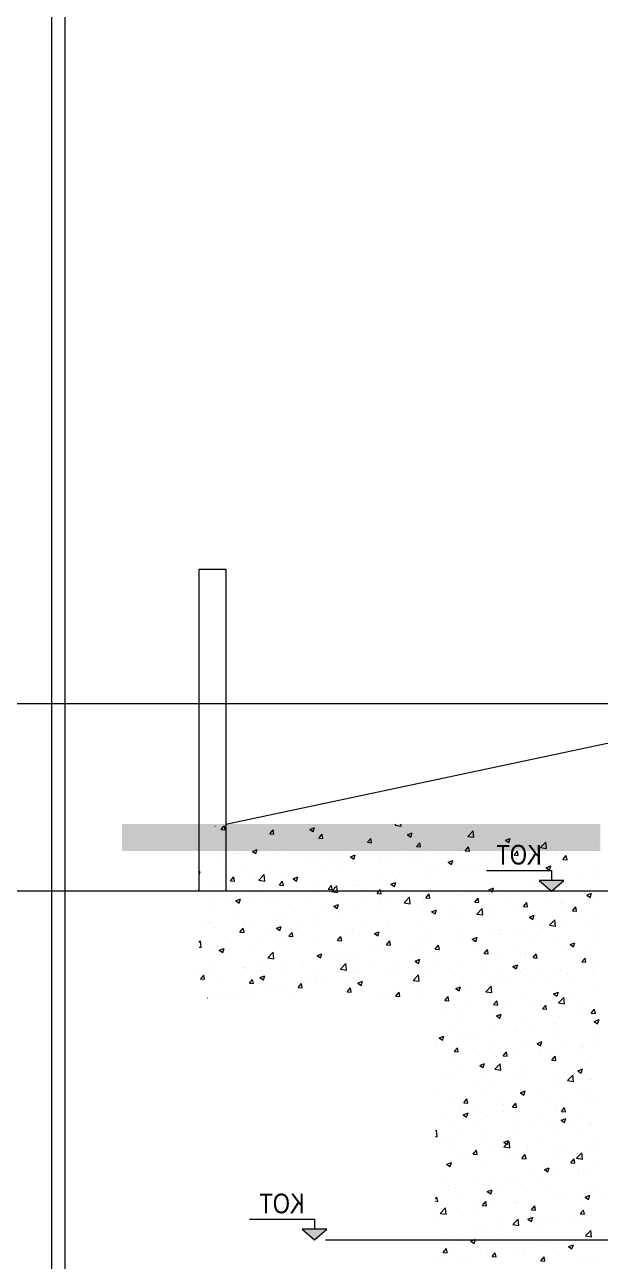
# Model space of a CAD drawing. Header units: millimetres. Extents: x 43168.9 to 43194.6, y -25545.1 to -25543.4.
# Drawn here: x 43180.9639 to 43181.1356, y -25544.5929 to -25544.2242 of the extents above; entities that cross this region are included whole.
import ezdxf
from ezdxf.enums import TextEntityAlignment as Align

# ---------------------------------------------------------------- set-up
doc = ezdxf.new("R2010")
doc.units = ezdxf.units.MM
doc.header["$LTSCALE"] = 200
doc.linetypes.add('kesit_$0$HIDDEN2', pattern=[0.1875, 0.125, -0.0625])
for name, color, linetype in [('gor-3_sgh', 191, 'Continuous'), ('kesit_$0$izd-alt_sgh', 8, 'kesit_$0$HIDDEN2'), ('olcuaks_sgh', 41, 'Continuous'), ('pafta_sgh', 11, 'Continuous'), ('tarama-zemin_sgh', 197, 'Continuous')]:
    doc.layers.add(name, color=color, linetype=linetype)
doc.styles.add('kesit_$0$text2', font='arial.ttf')

msp = doc.modelspace()

# ---------------------------------------------------------------- hatches: boundary and pattern name
for points in [[(43181.11738, -25544.47932), (43181.12473, -25544.47932), (43181.12106, -25544.48256)], [(43181.04666, -25544.58332), (43181.05401, -25544.58332), (43181.05033, -25544.58656)]]:
    msp.add_hatch(color=256).paths.add_polyline_path(points)
at = {"layer": 'olcuaks_sgh'}
h = msp.add_hatch(color=252, dxfattribs=at)
h.dxf.hatch_style = 1
h.paths.add_polyline_path([(43180.99288, -25544.46255), (43181.13562, -25544.46255), (43181.13562, -25544.47055), (43180.99288, -25544.47055)])

# ---------------------------------------------------------------- linework, layer by layer
at = {"color": 0, "linetype": 'ByBlock'}
for p, q in [((43181.10165, -25544.47638), (43181.12106, -25544.47638)), ((43181.12106, -25544.47638), (43181.12106, -25544.47932)), ((43181.03093, -25544.58038), (43181.05033, -25544.58038)), ((43181.05033, -25544.58038), (43181.05033, -25544.58332))]:
    msp.add_line(p, q, dxfattribs=at)
for p, q in [((43181.12473, -25544.47932), (43181.11738, -25544.47932)), ((43181.11738, -25544.47932), (43181.12106, -25544.48256)), ((43181.12106, -25544.48256), (43181.12473, -25544.47932)), ((43181.05401, -25544.58332), (43181.04666, -25544.58332)), ((43181.04666, -25544.58332), (43181.05033, -25544.58656)), ((43181.05033, -25544.58656), (43181.05401, -25544.58332))]:
    msp.add_line(p, q)
at = {"layer": 'gor-3_sgh'}
for p, q in [((43181.01588, -25544.42656), (43181.01588, -25544.38656)), ((43181.01588, -25544.38656), (43181.02388, -25544.38656)), ((43181.02388, -25544.38656), (43181.02388, -25544.48255)), ((43181.01588, -25544.48255), (43181.01588, -25544.42656)), ((43181.02388, -25544.46255), (43181.19326, -25544.42656)), ((43181.02388, -25544.42656), (43181.36264, -25544.42656))]:
    msp.add_line(p, q, dxfattribs=at)
at = {"layer": 'kesit_$0$izd-alt_sgh'}
for p, q in [((43180.86662, -25544.42656), (43182.76331, -25544.42656)), ((43183.17306, -25544.48256), (43180.86306, -25544.48256)), ((43181.05362, -25544.58656), (43183.01231, -25544.58656))]:
    msp.add_line(p, q, dxfattribs=at)
at = {"layer": 'pafta_sgh'}
for p, q in [((43180.97188, -25543.526), (43180.97188, -25544.954)), ((43180.97588, -25543.53), (43180.97588, -25544.95))]:
    msp.add_line(p, q, dxfattribs=at)
at = {"layer": 'tarama-zemin_sgh'}
for p, q in [((43181.02065, -25544.46314), (43181.02071, -25544.46318)), ((43181.02071, -25544.46318), (43181.02073, -25544.46313)), ((43181.02245, -25544.46416), (43181.02334, -25544.46311)), ((43181.02245, -25544.46416), (43181.02367, -25544.46427)), ((43181.02367, -25544.46427), (43181.02345, -25544.46311)), ((43181.02373, -25544.46311), (43181.02373, -25544.46311)), ((43181.03191, -25544.46493), (43181.03191, -25544.46493)), ((43181.03457, -25544.46357), (43181.03457, -25544.46357)), ((43181.03703, -25544.46543), (43181.03801, -25544.46427)), ((43181.03703, -25544.46543), (43181.03824, -25544.46554)), ((43181.03824, -25544.46554), (43181.03801, -25544.46427)), ((43181.04234, -25544.4635), (43181.04234, -25544.4635)), ((43181.04542, -25544.46403), (43181.04542, -25544.46403)), ((43181.04891, -25544.46412), (43181.05033, -25544.46358)), ((43181.04891, -25544.46412), (43181.04992, -25544.4648)), ((43181.04992, -25544.4648), (43181.05033, -25544.46358)), ((43181.0516, -25544.46671), (43181.05258, -25544.46554)), ((43181.05282, -25544.46682), (43181.05258, -25544.46554)), ((43181.05566, -25544.46529), (43181.05566, -25544.46529)), ((43181.05627, -25544.46449), (43181.05627, -25544.46449)), ((43181.05907, -25544.46427), (43181.05907, -25544.46427)), ((43181.06075, -25544.46462), (43181.06075, -25544.46462)), ((43181.06712, -25544.46495), (43181.06712, -25544.46495)), ((43181.06844, -25544.46361), (43181.06844, -25544.46361)), ((43181.07335, -25544.46601), (43181.07335, -25544.46601)), ((43181.07368, -25544.46267), (43181.07368, -25544.46267)), ((43181.07438, -25544.46284), (43181.07464, -25544.46257)), ((43181.07438, -25544.46284), (43181.07619, -25544.46312)), ((43181.07619, -25544.46312), (43181.07612, -25544.46255)), ((43181.07796, -25544.4654), (43181.07796, -25544.4654)), ((43181.07811, -25544.46575), (43181.07953, -25544.4652)), ((43181.07811, -25544.46575), (43181.07912, -25544.46643)), ((43181.07912, -25544.46643), (43181.07953, -25544.4652)), ((43181.08361, -25544.46471), (43181.08361, -25544.46471)), ((43181.08453, -25544.46313), (43181.08453, -25544.46313)), ((43181.08881, -25544.46586), (43181.08881, -25544.46586)), ((43181.09416, -25544.46319), (43181.09416, -25544.46319)), ((43181.09537, -25544.46359), (43181.09537, -25544.46359)), ((43181.09607, -25544.4662), (43181.09765, -25544.46455)), ((43181.09787, -25544.46648), (43181.09765, -25544.46455)), ((43181.10622, -25544.46405), (43181.10622, -25544.46405)), ((43181.10663, -25544.46589), (43181.10663, -25544.46589)), ((43181.11433, -25544.46488), (43181.11433, -25544.46488)), ((43181.11707, -25544.46451), (43181.11707, -25544.46451)), ((43181.12517, -25544.4657), (43181.12517, -25544.4657)), ((43181.12716, -25544.46319), (43181.12716, -25544.46319)), ((43181.12791, -25544.46497), (43181.12791, -25544.46497)), ((43181.12934, -25544.46419), (43181.12934, -25544.46419)), ((43181.13225, -25544.46252), (43181.13225, -25544.46252)), ((43181.1356, -25544.46427), (43181.1356, -25544.46427)), ((43181.02136, -25544.46646), (43181.02136, -25544.46646)), ((43181.03004, -25544.46866), (43181.03004, -25544.46866)), ((43181.03513, -25544.46799), (43181.03513, -25544.46799)), ((43181.03537, -25544.46834), (43181.03537, -25544.46834)), ((43181.04283, -25544.46698), (43181.04283, -25544.46698)), ((43181.04722, -25544.46631), (43181.04722, -25544.46631)), ((43181.0516, -25544.46671), (43181.05282, -25544.46682)), ((43181.05236, -25544.46897), (43181.05236, -25544.46897)), ((43181.06291, -25544.46744), (43181.06291, -25544.46744)), ((43181.06618, -25544.46798), (43181.06716, -25544.46682)), ((43181.06618, -25544.46798), (43181.06739, -25544.46809)), ((43181.06739, -25544.46809), (43181.06716, -25544.46682)), ((43181.08075, -25544.46926), (43181.08173, -25544.46809)), ((43181.08075, -25544.46926), (43181.08197, -25544.46937)), ((43181.08102, -25544.46926), (43181.08102, -25544.46926)), ((43181.08197, -25544.46937), (43181.08173, -25544.46809)), ((43181.08871, -25544.46825), (43181.08871, -25544.46825)), ((43181.09533, -25544.47054), (43181.09631, -25544.46937)), ((43181.09607, -25544.4662), (43181.09787, -25544.46648)), ((43181.09654, -25544.47064), (43181.09631, -25544.46937)), ((43181.09966, -25544.46632), (43181.09966, -25544.46632)), ((43181.10154, -25544.46656), (43181.10154, -25544.46656)), ((43181.10435, -25544.46852), (43181.10435, -25544.46852)), ((43181.10563, -25544.46826), (43181.10563, -25544.46826)), ((43181.10731, -25544.46738), (43181.10873, -25544.46683)), ((43181.10731, -25544.46738), (43181.10832, -25544.46806)), ((43181.10832, -25544.46806), (43181.10873, -25544.46683)), ((43181.1105, -25544.46678), (43181.1105, -25544.46678)), ((43181.11461, -25544.46722), (43181.11461, -25544.46722)), ((43181.11749, -25544.46623), (43181.11749, -25544.46623)), ((43181.11775, -25544.46957), (43181.11934, -25544.46792)), ((43181.11775, -25544.46957), (43181.11956, -25544.46985)), ((43181.11956, -25544.46985), (43181.11934, -25544.46792)), ((43181.12135, -25544.46724), (43181.12135, -25544.46724)), ((43181.1322, -25544.46769), (43181.1322, -25544.46769)), ((43181.1342, -25544.46865), (43181.1342, -25544.46865)), ((43181.1346, -25544.46952), (43181.1346, -25544.46952)), ((43181.01721, -25544.47035), (43181.01721, -25544.47035)), ((43181.02111, -25544.47322), (43181.02111, -25544.47322)), ((43181.02352, -25544.47037), (43181.02352, -25544.47037)), ((43181.02625, -25544.47117), (43181.02625, -25544.47117)), ((43181.03166, -25544.4717), (43181.03166, -25544.4717)), ((43181.03183, -25544.47068), (43181.03326, -25544.47013)), ((43181.03183, -25544.47068), (43181.03284, -25544.47136)), ((43181.03284, -25544.47136), (43181.03326, -25544.47013)), ((43181.03709, -25544.47163), (43181.03709, -25544.47163)), ((43181.0421, -25544.47027), (43181.0421, -25544.47027)), ((43181.04794, -25544.47209), (43181.04794, -25544.47209)), ((43181.05031, -25544.4733), (43181.05031, -25544.4733)), ((43181.0554, -25544.47263), (43181.0554, -25544.47263)), ((43181.05879, -25544.47254), (43181.05879, -25544.47254)), ((43181.06104, -25544.4723), (43181.06246, -25544.47176)), ((43181.06104, -25544.4723), (43181.06205, -25544.47299)), ((43181.06205, -25544.47299), (43181.06246, -25544.47176)), ((43181.0631, -25544.47162), (43181.0631, -25544.47162)), ((43181.06964, -25544.473), (43181.06964, -25544.473)), ((43181.0731, -25544.47278), (43181.0731, -25544.47278)), ((43181.07593, -25544.46993), (43181.07593, -25544.46993)), ((43181.08048, -25544.47346), (43181.08048, -25544.47346)), ((43181.08193, -25544.47233), (43181.08193, -25544.47233)), ((43181.08336, -25544.47148), (43181.08336, -25544.47148)), ((43181.09024, -25544.47393), (43181.09166, -25544.47338)), ((43181.09125, -25544.47461), (43181.09166, -25544.47338)), ((43181.09378, -25544.47029), (43181.09378, -25544.47029)), ((43181.09392, -25544.46995), (43181.09392, -25544.46995)), ((43181.09533, -25544.47054), (43181.09654, -25544.47064)), ((43181.10898, -25544.47289), (43181.10898, -25544.47289)), ((43181.1099, -25544.47181), (43181.11088, -25544.47064)), ((43181.1099, -25544.47181), (43181.11112, -25544.47192)), ((43181.1105, -25544.47272), (43181.1105, -25544.47272)), ((43181.11112, -25544.47192), (43181.11088, -25544.47064)), ((43181.12182, -25544.4712), (43181.12182, -25544.4712)), ((43181.12235, -25544.47069), (43181.12235, -25544.47069)), ((43181.12448, -25544.47309), (43181.12546, -25544.47192)), ((43181.12448, -25544.47309), (43181.12569, -25544.47319)), ((43181.12492, -25544.47246), (43181.12492, -25544.47246)), ((43181.12569, -25544.47319), (43181.12546, -25544.47192)), ((43181.1269, -25544.47053), (43181.1269, -25544.47053)), ((43181.13535, -25544.47103), (43181.13535, -25544.47103)), ((43181.01588, -25544.4768), (43181.01618, -25544.47668)), ((43181.01588, -25544.47759), (43181.01618, -25544.47668)), ((43181.0247, -25544.47668), (43181.0247, -25544.47668)), ((43181.02978, -25544.47601), (43181.02978, -25544.47601)), ((43181.03748, -25544.47499), (43181.03748, -25544.47499)), ((43181.04185, -25544.47703), (43181.04185, -25544.47703)), ((43181.05211, -25544.47573), (43181.05211, -25544.47573)), ((43181.05823, -25544.4764), (43181.05823, -25544.4764)), ((43181.06267, -25544.47421), (43181.06267, -25544.47421)), ((43181.07008, -25544.47436), (43181.07008, -25544.47436)), ((43181.08337, -25544.47626), (43181.08337, -25544.47626)), ((43181.0868, -25544.47679), (43181.0868, -25544.47679)), ((43181.09024, -25544.47393), (43181.09125, -25544.47461)), ((43181.09133, -25544.47392), (43181.09133, -25544.47392)), ((43181.09367, -25544.47672), (43181.09367, -25544.47672)), ((43181.0962, -25544.47457), (43181.0962, -25544.47457)), ((43181.09865, -25544.47476), (43181.09865, -25544.47476)), ((43181.10129, -25544.4739), (43181.10129, -25544.4739)), ((43181.10218, -25544.47438), (43181.10218, -25544.47438)), ((43181.1041, -25544.47529), (43181.1041, -25544.47529)), ((43181.11302, -25544.47484), (43181.11302, -25544.47484)), ((43181.11437, -25544.47398), (43181.11437, -25544.47398)), ((43181.11944, -25544.47556), (43181.12086, -25544.47501)), ((43181.11944, -25544.47556), (43181.12045, -25544.47624)), ((43181.12045, -25544.47624), (43181.12086, -25544.47501)), ((43181.12387, -25544.47529), (43181.12387, -25544.47529)), ((43181.13472, -25544.47575), (43181.13472, -25544.47575)), ((43181.02086, -25544.47999), (43181.02086, -25544.47999)), ((43181.02527, -25544.47944), (43181.02625, -25544.47828)), ((43181.02527, -25544.47944), (43181.02649, -25544.47955)), ((43181.02649, -25544.47955), (43181.02625, -25544.47828)), ((43181.03141, -25544.47846), (43181.03141, -25544.47846)), ((43181.0337, -25544.47927), (43181.03529, -25544.47762)), ((43181.0337, -25544.47927), (43181.03551, -25544.47955)), ((43181.03453, -25544.48046), (43181.03453, -25544.48046)), ((43181.03551, -25544.47955), (43181.03529, -25544.47762)), ((43181.03985, -25544.48072), (43181.04083, -25544.47955)), ((43181.03985, -25544.48072), (43181.04106, -25544.48083)), ((43181.04106, -25544.48083), (43181.04083, -25544.47955)), ((43181.04396, -25544.47886), (43181.04538, -25544.47831)), ((43181.04396, -25544.47886), (43181.04497, -25544.47954)), ((43181.04497, -25544.47954), (43181.04538, -25544.47831)), ((43181.04638, -25544.47843), (43181.04638, -25544.47843)), ((43181.05005, -25544.48065), (43181.05005, -25544.48065)), ((43181.05442, -25544.48199), (43181.0554, -25544.48083)), ((43181.05564, -25544.4821), (43181.0554, -25544.48083)), ((43181.05775, -25544.47964), (43181.05775, -25544.47964)), ((43181.0631, -25544.48086), (43181.0631, -25544.48086)), ((43181.07058, -25544.47795), (43181.07058, -25544.47795)), ((43181.07285, -25544.47954), (43181.07285, -25544.47954)), ((43181.07316, -25544.48048), (43181.07459, -25544.47994)), ((43181.07316, -25544.48048), (43181.07417, -25544.48117)), ((43181.07417, -25544.48117), (43181.07459, -25544.47994)), ((43181.07495, -25544.47882), (43181.07495, -25544.47882)), ((43181.07567, -25544.47728), (43181.07567, -25544.47728)), ((43181.08312, -25544.47824), (43181.08312, -25544.47824)), ((43181.10364, -25544.48091), (43181.10364, -25544.48091)), ((43181.11412, -25544.48075), (43181.11412, -25544.48075)), ((43181.11647, -25544.47922), (43181.11647, -25544.47922)), ((43181.11826, -25544.47983), (43181.11826, -25544.47983)), ((43181.12156, -25544.47855), (43181.12156, -25544.47855)), ((43181.12467, -25544.47923), (43181.12467, -25544.47923)), ((43181.12925, -25544.47753), (43181.12925, -25544.47753)), ((43181.13011, -25544.4778), (43181.13011, -25544.4778)), ((43181.13511, -25544.47779), (43181.13511, -25544.47779)), ((43181.02229, -25544.48155), (43181.02229, -25544.48155)), ((43181.02268, -25544.4825), (43181.02268, -25544.4825)), ((43181.02444, -25544.48402), (43181.02444, -25544.48402)), ((43181.02657, -25544.48428), (43181.02657, -25544.48428)), ((43181.03213, -25544.48301), (43181.03213, -25544.48301)), ((43181.03314, -25544.48201), (43181.03314, -25544.48201)), ((43181.0416, -25544.4838), (43181.0416, -25544.4838)), ((43181.04398, -25544.48247), (43181.04398, -25544.48247)), ((43181.04497, -25544.48132), (43181.04497, -25544.48132)), ((43181.05125, -25544.48289), (43181.05125, -25544.48289)), ((43181.05186, -25544.48249), (43181.05186, -25544.48249)), ((43181.05442, -25544.48199), (43181.05564, -25544.4821)), ((43181.05483, -25544.48293), (43181.05483, -25544.48293)), ((43181.05539, -25544.48263), (43181.05697, -25544.48098)), ((43181.05539, -25544.48263), (43181.0572, -25544.48291)), ((43181.0572, -25544.48291), (43181.05697, -25544.48098)), ((43181.06242, -25544.48097), (43181.06242, -25544.48097)), ((43181.06568, -25544.48339), (43181.06568, -25544.48339)), ((43181.069, -25544.48327), (43181.06998, -25544.4821)), ((43181.069, -25544.48327), (43181.07021, -25544.48338)), ((43181.07021, -25544.48338), (43181.06998, -25544.4821)), ((43181.07653, -25544.48384), (43181.07653, -25544.48384)), ((43181.07707, -25544.486), (43181.07866, -25544.48435)), ((43181.07802, -25544.48428), (43181.07802, -25544.48428)), ((43181.07888, -25544.48628), (43181.07866, -25544.48435)), ((43181.08357, -25544.48454), (43181.08455, -25544.48338)), ((43181.08357, -25544.48454), (43181.08479, -25544.48465)), ((43181.08479, -25544.48465), (43181.08455, -25544.48338)), ((43181.08737, -25544.4843), (43181.08737, -25544.4843)), ((43181.09085, -25544.48259), (43181.09085, -25544.48259)), ((43181.09342, -25544.48348), (43181.09342, -25544.48348)), ((43181.09456, -25544.4839), (43181.09456, -25544.4839)), ((43181.09594, -25544.48192), (43181.09594, -25544.48192)), ((43181.10237, -25544.48211), (43181.10379, -25544.48157)), ((43181.10237, -25544.48211), (43181.10338, -25544.48279)), ((43181.10338, -25544.48279), (43181.10379, -25544.48157)), ((43181.10386, -25544.48205), (43181.10386, -25544.48205)), ((43181.10641, -25544.48187), (43181.10641, -25544.48187)), ((43181.13157, -25544.48374), (43181.13299, -25544.48319)), ((43181.13157, -25544.48374), (43181.13258, -25544.48442)), ((43181.13258, -25544.48442), (43181.13299, -25544.48319)), ((43181.13486, -25544.48456), (43181.13486, -25544.48456)), ((43181.01935, -25544.48469), (43181.01935, -25544.48469)), ((43181.02061, -25544.48675), (43181.02061, -25544.48675)), ((43181.02689, -25544.48541), (43181.02831, -25544.48486)), ((43181.02689, -25544.48541), (43181.0279, -25544.48609)), ((43181.02755, -25544.48696), (43181.02755, -25544.48696)), ((43181.0279, -25544.48609), (43181.02831, -25544.48486)), ((43181.03117, -25544.48523), (43181.03117, -25544.48523)), ((43181.03742, -25544.48474), (43181.03742, -25544.48474)), ((43181.0394, -25544.48493), (43181.0394, -25544.48493)), ((43181.04827, -25544.4852), (43181.04827, -25544.4852)), ((43181.0524, -25544.48765), (43181.0524, -25544.48765)), ((43181.05609, -25544.48704), (43181.05751, -25544.48649)), ((43181.05609, -25544.48704), (43181.0571, -25544.48772)), ((43181.0571, -25544.48772), (43181.05751, -25544.48649)), ((43181.05912, -25544.48566), (43181.05912, -25544.48566)), ((43181.06217, -25544.48774), (43181.06217, -25544.48774)), ((43181.06524, -25544.48596), (43181.06524, -25544.48596)), ((43181.06996, -25544.48612), (43181.06996, -25544.48612)), ((43181.07032, -25544.48529), (43181.07032, -25544.48529)), ((43181.07086, -25544.48797), (43181.07086, -25544.48797)), ((43181.0726, -25544.4863), (43181.0726, -25544.4863)), ((43181.07708, -25544.486), (43181.07888, -25544.48628)), ((43181.08081, -25544.48657), (43181.08081, -25544.48657)), ((43181.08271, -25544.48593), (43181.08271, -25544.48593)), ((43181.08287, -25544.485), (43181.08287, -25544.485)), ((43181.08529, -25544.48867), (43181.08672, -25544.48812)), ((43181.0863, -25544.48935), (43181.08672, -25544.48812)), ((43181.09166, -25544.48703), (43181.09166, -25544.48703)), ((43181.09815, -25544.48582), (43181.09913, -25544.48465)), ((43181.09815, -25544.48582), (43181.09936, -25544.48593)), ((43181.09822, -25544.48476), (43181.09822, -25544.48476)), ((43181.09876, -25544.48936), (43181.10034, -25544.48771)), ((43181.09936, -25544.48593), (43181.09913, -25544.48465)), ((43181.10057, -25544.48964), (43181.10034, -25544.48771)), ((43181.1025, -25544.48749), (43181.1025, -25544.48749)), ((43181.10907, -25544.48522), (43181.10907, -25544.48522)), ((43181.11112, -25544.48723), (43181.11112, -25544.48723)), ((43181.11272, -25544.48709), (43181.1137, -25544.48593)), ((43181.11272, -25544.48709), (43181.11394, -25544.4872)), ((43181.11335, -25544.48795), (43181.11335, -25544.48795)), ((43181.11394, -25544.4872), (43181.1137, -25544.48593)), ((43181.11387, -25544.48751), (43181.11387, -25544.48751)), ((43181.11621, -25544.48656), (43181.11621, -25544.48656)), ((43181.11991, -25544.48568), (43181.11991, -25544.48568)), ((43181.12391, -25544.48555), (43181.12391, -25544.48555)), ((43181.12443, -25544.48599), (43181.12443, -25544.48599)), ((43181.1273, -25544.48837), (43181.12828, -25544.4872)), ((43181.12851, -25544.48848), (43181.12828, -25544.4872)), ((43181.13076, -25544.48614), (43181.13076, -25544.48614)), ((43181.01825, -25544.49188), (43181.01825, -25544.49188)), ((43181.02679, -25544.49102), (43181.02679, -25544.49102)), ((43181.03962, -25544.48933), (43181.03962, -25544.48933)), ((43181.04135, -25544.49056), (43181.04135, -25544.49056)), ((43181.04471, -25544.48866), (43181.04471, -25544.48866)), ((43181.05162, -25544.48926), (43181.05162, -25544.48926)), ((43181.05901, -25544.49), (43181.05901, -25544.49)), ((43181.08262, -25544.49177), (43181.08262, -25544.49177)), ((43181.08529, -25544.48867), (43181.0863, -25544.48935)), ((43181.08551, -25544.4906), (43181.08551, -25544.4906)), ((43181.0906, -25544.48993), (43181.0906, -25544.48993)), ((43181.09318, -25544.49024), (43181.09318, -25544.49024)), ((43181.09829, -25544.48892), (43181.09829, -25544.48892)), ((43181.09876, -25544.48936), (43181.10057, -25544.48964)), ((43181.10361, -25544.48881), (43181.10361, -25544.48881)), ((43181.1145, -25544.49029), (43181.11592, -25544.48975)), ((43181.1145, -25544.49029), (43181.11551, -25544.49097)), ((43181.11551, -25544.49097), (43181.11592, -25544.48975)), ((43181.11743, -25544.49196), (43181.11743, -25544.49196)), ((43181.12045, -25544.49272), (43181.12203, -25544.49107)), ((43181.12225, -25544.493), (43181.12203, -25544.49107)), ((43181.1242, -25544.48841), (43181.1242, -25544.48841)), ((43181.1273, -25544.48837), (43181.12851, -25544.48848)), ((43181.12928, -25544.48992), (43181.12928, -25544.48992)), ((43181.13139, -25544.49187), (43181.13139, -25544.49187)), ((43181.13461, -25544.49132), (43181.13461, -25544.49132)), ((43181.13505, -25544.48887), (43181.13505, -25544.48887)), ((43181.01909, -25544.49204), (43181.01909, -25544.49204)), ((43181.02037, -25544.49351), (43181.02037, -25544.49351)), ((43181.02809, -25544.49473), (43181.02907, -25544.49356)), ((43181.02809, -25544.49473), (43181.02931, -25544.49483)), ((43181.02931, -25544.49483), (43181.02907, -25544.49356)), ((43181.02909, -25544.49234), (43181.02909, -25544.49234)), ((43181.03092, -25544.49199), (43181.03092, -25544.49199)), ((43181.03531, -25544.49407), (43181.03531, -25544.49407)), ((43181.03902, -25544.49359), (43181.04044, -25544.49305)), ((43181.03902, -25544.49359), (43181.04003, -25544.49427)), ((43181.03994, -25544.4928), (43181.03994, -25544.4928)), ((43181.04003, -25544.49427), (43181.04044, -25544.49305)), ((43181.04267, -25544.496), (43181.04365, -25544.49484)), ((43181.04388, -25544.49611), (43181.04365, -25544.49484)), ((43181.04706, -25544.49566), (43181.04706, -25544.49566)), ((43181.04716, -25544.49204), (43181.04716, -25544.49204)), ((43181.05079, -25544.49326), (43181.05079, -25544.49326)), ((43181.05989, -25544.49398), (43181.05989, -25544.49398)), ((43181.06164, -25544.49372), (43181.06164, -25544.49372)), ((43181.06192, -25544.4945), (43181.06192, -25544.4945)), ((43181.06498, -25544.49331), (43181.06498, -25544.49331)), ((43181.06822, -25544.49522), (43181.06964, -25544.49467)), ((43181.06822, -25544.49522), (43181.06923, -25544.4959)), ((43181.06923, -25544.4959), (43181.06964, -25544.49467)), ((43181.07236, -25544.49307), (43181.07236, -25544.49307)), ((43181.07248, -25544.49417), (43181.07248, -25544.49417)), ((43181.07268, -25544.49229), (43181.07268, -25544.49229)), ((43181.08333, -25544.49463), (43181.08333, -25544.49463)), ((43181.09418, -25544.49509), (43181.09418, -25544.49509)), ((43181.10336, -25544.49558), (43181.10336, -25544.49558)), ((43181.10502, -25544.49555), (43181.10502, -25544.49555)), ((43181.10557, -25544.49399), (43181.10557, -25544.49399)), ((43181.10578, -25544.49524), (43181.10578, -25544.49524)), ((43181.11087, -25544.49458), (43181.11087, -25544.49458)), ((43181.11362, -25544.49428), (43181.11362, -25544.49428)), ((43181.11856, -25544.49356), (43181.11856, -25544.49356)), ((43181.12045, -25544.49272), (43181.12225, -25544.493)), ((43181.12418, -25544.49275), (43181.12418, -25544.49275)), ((43181.13414, -25544.49438), (43181.13414, -25544.49438)), ((43181.01588, -25544.49785), (43181.01629, -25544.49741)), ((43181.01588, -25544.49925), (43181.01652, -25544.49934)), ((43181.01652, -25544.49934), (43181.01629, -25544.49741)), ((43181.02144, -25544.49904), (43181.02144, -25544.49904)), ((43181.02346, -25544.49611), (43181.02346, -25544.49611)), ((43181.03067, -25544.49876), (43181.03067, -25544.49876)), ((43181.03428, -25544.49735), (43181.03428, -25544.49735)), ((43181.03936, -25544.49668), (43181.03936, -25544.49668)), ((43181.04111, -25544.49732), (43181.04111, -25544.49732)), ((43181.04267, -25544.496), (43181.04388, -25544.49611)), ((43181.05137, -25544.49602), (43181.05137, -25544.49602)), ((43181.05724, -25544.49728), (43181.05822, -25544.49611)), ((43181.05724, -25544.49728), (43181.05846, -25544.49739)), ((43181.05846, -25544.49738), (43181.05822, -25544.49611)), ((43181.07182, -25544.49855), (43181.0728, -25544.49739)), ((43181.07182, -25544.49855), (43181.07303, -25544.49866)), ((43181.07303, -25544.49866), (43181.0728, -25544.49739)), ((43181.08016, -25544.49862), (43181.08016, -25544.49862)), ((43181.08187, -25544.49806), (43181.08187, -25544.49806)), ((43181.08237, -25544.49853), (43181.08237, -25544.49853)), ((43181.08525, -25544.49795), (43181.08525, -25544.49795)), ((43181.08639, -25544.49983), (43181.08737, -25544.49866)), ((43181.08761, -25544.49994), (43181.08737, -25544.49866)), ((43181.09293, -25544.49701), (43181.09293, -25544.49701)), ((43181.09295, -25544.49693), (43181.09295, -25544.49693)), ((43181.09372, -25544.49602), (43181.09372, -25544.49602)), ((43181.09742, -25544.49685), (43181.09885, -25544.4963)), ((43181.09742, -25544.49685), (43181.09843, -25544.49753)), ((43181.09843, -25544.49753), (43181.09885, -25544.4963)), ((43181.11044, -25544.49845), (43181.11044, -25544.49845)), ((43181.11587, -25544.49601), (43181.11587, -25544.49601)), ((43181.12229, -25544.49642), (43181.12229, -25544.49642)), ((43181.12662, -25544.49847), (43181.12764, -25544.49916)), ((43181.12663, -25544.49847), (43181.12805, -25544.49793)), ((43181.12672, -25544.49646), (43181.12672, -25544.49646)), ((43181.12764, -25544.49916), (43181.12805, -25544.49793)), ((43181.13114, -25544.49922), (43181.13114, -25544.49922)), ((43181.13436, -25544.49809), (43181.13436, -25544.49809)), ((43181.02012, -25544.50028), (43181.02012, -25544.50028)), ((43181.02194, -25544.50015), (43181.02337, -25544.4996)), ((43181.02194, -25544.50015), (43181.02295, -25544.50083)), ((43181.02295, -25544.50083), (43181.02337, -25544.4996)), ((43181.02514, -25544.50272), (43181.02514, -25544.50272)), ((43181.0364, -25544.50243), (43181.03798, -25544.50078)), ((43181.0364, -25544.50243), (43181.0382, -25544.50271)), ((43181.0382, -25544.50271), (43181.03798, -25544.50078)), ((43181.05112, -25544.50279), (43181.05112, -25544.50279)), ((43181.05115, -25544.50177), (43181.05257, -25544.50123)), ((43181.05115, -25544.50177), (43181.05216, -25544.50246)), ((43181.05216, -25544.50246), (43181.05257, -25544.50123)), ((43181.05455, -25544.50199), (43181.05455, -25544.50199)), ((43181.05817, -25544.50213), (43181.05817, -25544.50213)), ((43181.05963, -25544.50132), (43181.05963, -25544.50132)), ((43181.06168, -25544.50126), (43181.06168, -25544.50126)), ((43181.06733, -25544.50031), (43181.06733, -25544.50031)), ((43181.07002, -25544.50009), (43181.07002, -25544.50009)), ((43181.07211, -25544.49983), (43181.07211, -25544.49983)), ((43181.08035, -25544.5034), (43181.08177, -25544.50285)), ((43181.08136, -25544.50408), (43181.08177, -25544.50285)), ((43181.08639, -25544.49983), (43181.08761, -25544.49994)), ((43181.08674, -25544.50252), (43181.08674, -25544.50252)), ((43181.09859, -25544.50049), (43181.09859, -25544.50049)), ((43181.10097, -25544.5011), (43181.10195, -25544.49994)), ((43181.10097, -25544.5011), (43181.10218, -25544.50121)), ((43181.10218, -25544.50121), (43181.10195, -25544.49994)), ((43181.10311, -25544.50234), (43181.10311, -25544.50234)), ((43181.10552, -25544.50259), (43181.10552, -25544.50259)), ((43181.11322, -25544.50158), (43181.11322, -25544.50158)), ((43181.11338, -25544.50104), (43181.11338, -25544.50104)), ((43181.11554, -25544.50238), (43181.11652, -25544.50121)), ((43181.11554, -25544.50238), (43181.11676, -25544.50249)), ((43181.11676, -25544.50249), (43181.11652, -25544.50121)), ((43181.12393, -25544.49952), (43181.12393, -25544.49952)), ((43181.12605, -25544.49989), (43181.12605, -25544.49989)), ((43181.13012, -25544.50365), (43181.13109, -25544.50249)), ((43181.13133, -25544.50376), (43181.1311, -25544.50249)), ((43181.01857, -25544.50499), (43181.01857, -25544.50499)), ((43181.02893, -25544.50536), (43181.02893, -25544.50536)), ((43181.02942, -25544.50545), (43181.02942, -25544.50545)), ((43181.03043, -25544.50552), (43181.03043, -25544.50552)), ((43181.03402, -25544.50469), (43181.03402, -25544.50469)), ((43181.03447, -25544.5062), (43181.03447, -25544.5062)), ((43181.03598, -25544.50318), (43181.03598, -25544.50318)), ((43181.04027, -25544.50591), (43181.04027, -25544.50591)), ((43181.04086, -25544.50409), (43181.04086, -25544.50409)), ((43181.04171, -25544.50368), (43181.04171, -25544.50368)), ((43181.04632, -25544.50416), (43181.04632, -25544.50416)), ((43181.04683, -25544.50364), (43181.04683, -25544.50364)), ((43181.05112, -25544.50637), (43181.05112, -25544.50637)), ((43181.05768, -25544.5041), (43181.05768, -25544.5041)), ((43181.05808, -25544.50579), (43181.05967, -25544.50414)), ((43181.05808, -25544.50579), (43181.05989, -25544.50607)), ((43181.05989, -25544.50607), (43181.05967, -25544.50414)), ((43181.06304, -25544.50659), (43181.06304, -25544.50659)), ((43181.06853, -25544.50456), (43181.06853, -25544.50456)), ((43181.07186, -25544.5066), (43181.07186, -25544.5066)), ((43181.07482, -25544.50663), (43181.07482, -25544.50663)), ((43181.07489, -25544.50455), (43181.07489, -25544.50455)), ((43181.07937, -25544.50502), (43181.07937, -25544.50502)), ((43181.0799, -25544.50596), (43181.0799, -25544.50596)), ((43181.08035, -25544.5034), (43181.08136, -25544.50408)), ((43181.08213, -25544.5053), (43181.08213, -25544.5053)), ((43181.0876, -25544.50495), (43181.0876, -25544.50495)), ((43181.09022, -25544.50547), (43181.09022, -25544.50547)), ((43181.09268, -25544.50377), (43181.09268, -25544.50377)), ((43181.10043, -25544.50326), (43181.10043, -25544.50326)), ((43181.10107, -25544.50593), (43181.10107, -25544.50593)), ((43181.10955, -25544.50503), (43181.11097, -25544.50448)), ((43181.10955, -25544.50503), (43181.11056, -25544.50571)), ((43181.11056, -25544.50571), (43181.11097, -25544.50448)), ((43181.11191, -25544.50639), (43181.11191, -25544.50639)), ((43181.1182, -25544.50556), (43181.1182, -25544.50556)), ((43181.12368, -25544.50628), (43181.12368, -25544.50628)), ((43181.13005, -25544.50353), (43181.13005, -25544.50353)), ((43181.13012, -25544.50365), (43181.13133, -25544.50376)), ((43181.13349, -25544.50622), (43181.13349, -25544.50622)), ((43181.13412, -25544.50485), (43181.13412, -25544.50485)), ((43181.0161, -25544.50705), (43181.0161, -25544.50705)), ((43181.01634, -25544.50874), (43181.01732, -25544.50757)), ((43181.01634, -25544.50874), (43181.01755, -25544.50884)), ((43181.01755, -25544.50884), (43181.01732, -25544.50757)), ((43181.01987, -25544.50704), (43181.01987, -25544.50704)), ((43181.02262, -25544.50823), (43181.02262, -25544.50823)), ((43181.03091, -25544.51001), (43181.03189, -25544.50885)), ((43181.03091, -25544.51001), (43181.03213, -25544.51012)), ((43181.03213, -25544.51012), (43181.03189, -25544.50885)), ((43181.03407, -25544.50833), (43181.0355, -25544.50778)), ((43181.03407, -25544.50833), (43181.03508, -25544.50901)), ((43181.03508, -25544.50901), (43181.0355, -25544.50778)), ((43181.04549, -25544.51129), (43181.04647, -25544.51012)), ((43181.0467, -25544.51139), (43181.04647, -25544.51012)), ((43181.0492, -25544.51), (43181.0492, -25544.51)), ((43181.05088, -25544.50955), (43181.05088, -25544.50955)), ((43181.05119, -25544.50862), (43181.05119, -25544.50862)), ((43181.05429, -25544.50933), (43181.05429, -25544.50933)), ((43181.06143, -25544.50803), (43181.06143, -25544.50803)), ((43181.06196, -25544.50683), (43181.06196, -25544.50683)), ((43181.06198, -25544.50832), (43181.06198, -25544.50832)), ((43181.06328, -25544.50995), (43181.0647, -25544.50941)), ((43181.06328, -25544.50995), (43181.06429, -25544.51064)), ((43181.06429, -25544.51064), (43181.0647, -25544.50941)), ((43181.07281, -25544.50729), (43181.07281, -25544.50729)), ((43181.07977, -25544.50915), (43181.08135, -25544.5075)), ((43181.07977, -25544.50915), (43181.08158, -25544.50943)), ((43181.08158, -25544.50943), (43181.08135, -25544.5075)), ((43181.08366, -25544.50774), (43181.08366, -25544.50774)), ((43181.0945, -25544.5082), (43181.0945, -25544.5082)), ((43181.0945, -25544.50963), (43181.0945, -25544.50963)), ((43181.10287, -25544.50911), (43181.10287, -25544.50911)), ((43181.10535, -25544.50866), (43181.10535, -25544.50866)), ((43181.10635, -25544.5076), (43181.10635, -25544.5076)), ((43181.10787, -25544.50959), (43181.10787, -25544.50959)), ((43181.11313, -25544.50781), (43181.11313, -25544.50781)), ((43181.1162, -25544.50912), (43181.1162, -25544.50912)), ((43181.1207, -25544.5079), (43181.1207, -25544.5079)), ((43181.12276, -25544.50685), (43181.12276, -25544.50685)), ((43181.12579, -25544.50723), (43181.12579, -25544.50723)), ((43181.12705, -25544.50958), (43181.12705, -25544.50958)), ((43181.13361, -25544.50731), (43181.13361, -25544.50731)), ((43181.01963, -25544.51381), (43181.01963, -25544.51381)), ((43181.02109, -25544.51305), (43181.02109, -25544.51305)), ((43181.02359, -25544.51338), (43181.02359, -25544.51338)), ((43181.02749, -25544.51269), (43181.02749, -25544.51269)), ((43181.02867, -25544.51271), (43181.02867, -25544.51271)), ((43181.03018, -25544.51228), (43181.03018, -25544.51228)), ((43181.03194, -25544.51351), (43181.03194, -25544.51351)), ((43181.03637, -25544.51169), (43181.03637, -25544.51169)), ((43181.03934, -25544.51066), (43181.03934, -25544.51066)), ((43181.04061, -25544.51085), (43181.04061, -25544.51085)), ((43181.04279, -25544.51397), (43181.04279, -25544.51397)), ((43181.04549, -25544.51129), (43181.0467, -25544.51139)), ((43181.06006, -25544.51256), (43181.06104, -25544.5114)), ((43181.06006, -25544.51256), (43181.06128, -25544.51267)), ((43181.06128, -25544.51267), (43181.06104, -25544.5114)), ((43181.0708, -25544.5137), (43181.0708, -25544.5137)), ((43181.07162, -25544.51336), (43181.07162, -25544.51336)), ((43181.07456, -25544.51398), (43181.07456, -25544.51398)), ((43181.07464, -25544.51384), (43181.07562, -25544.51267)), ((43181.07464, -25544.51384), (43181.07585, -25544.51394)), ((43181.07585, -25544.51394), (43181.07562, -25544.51267)), ((43181.08188, -25544.51206), (43181.08188, -25544.51206)), ((43181.08225, -25544.51296), (43181.08225, -25544.51296)), ((43181.08265, -25544.51167), (43181.08265, -25544.51167)), ((43181.08921, -25544.51511), (43181.09019, -25544.51395)), ((43181.09043, -25544.51522), (43181.09019, -25544.51395)), ((43181.09243, -25544.51054), (43181.09243, -25544.51054)), ((43181.09248, -25544.51158), (43181.0939, -25544.51104)), ((43181.09248, -25544.51158), (43181.09349, -25544.51226)), ((43181.09349, -25544.51226), (43181.0939, -25544.51104)), ((43181.09509, -25544.51127), (43181.09509, -25544.51127)), ((43181.10017, -25544.5106), (43181.10017, -25544.5106)), ((43181.10146, -25544.51252), (43181.10304, -25544.51087)), ((43181.10146, -25544.51252), (43181.10326, -25544.5128)), ((43181.10326, -25544.5128), (43181.10304, -25544.51087)), ((43181.12168, -25544.51321), (43181.1231, -25544.51266)), ((43181.12168, -25544.51321), (43181.12269, -25544.51389)), ((43181.12269, -25544.51389), (43181.1231, -25544.51266)), ((43181.12344, -25544.51305), (43181.12344, -25544.51305)), ((43181.13387, -25544.51162), (43181.13387, -25544.51162)), ((43181.01835, -25544.51436), (43181.01842, -25544.51433)), ((43181.01841, -25544.51436), (43181.01842, -25544.51433)), ((43181.08921, -25544.51511), (43181.09043, -25544.51522)), ((43181.09219, -25544.5173), (43181.09219, -25544.5173)), ((43181.09703, -25544.51626), (43181.09703, -25544.51626)), ((43181.10252, -25544.51761), (43181.10252, -25544.51761)), ((43181.10262, -25544.51587), (43181.10262, -25544.51587)), ((43181.10379, -25544.51639), (43181.10476, -25544.51522)), ((43181.10379, -25544.51639), (43181.105, -25544.5165)), ((43181.105, -25544.5165), (43181.10477, -25544.51522)), ((43181.10787, -25544.51672), (43181.10787, -25544.51672)), ((43181.11288, -25544.51457), (43181.11288, -25544.51457)), ((43181.11536, -25544.51592), (43181.11536, -25544.51592)), ((43181.11737, -25544.51769), (43181.11737, -25544.51769)), ((43181.11836, -25544.51766), (43181.11934, -25544.5165)), ((43181.11836, -25544.51766), (43181.11957, -25544.51777)), ((43181.11872, -25544.51718), (43181.11872, -25544.51718)), ((43181.11957, -25544.51777), (43181.11934, -25544.5165)), ((43181.12044, -25544.51525), (43181.12044, -25544.51525)), ((43181.12314, -25544.51588), (43181.12472, -25544.51423)), ((43181.12314, -25544.51588), (43181.12495, -25544.51616)), ((43181.12495, -25544.51616), (43181.12472, -25544.51423)), ((43181.12814, -25544.51423), (43181.12814, -25544.51423)), ((43181.12922, -25544.51565), (43181.12922, -25544.51565)), ((43181.12957, -25544.51764), (43181.12957, -25544.51764)), ((43181.13293, -25544.51894), (43181.13391, -25544.51777)), ((43181.13415, -25544.51905), (43181.13391, -25544.51777)), ((43181.08974, -25544.51929), (43181.08974, -25544.51929)), ((43181.09483, -25544.51862), (43181.09483, -25544.51862)), ((43181.10461, -25544.51976), (43181.10603, -25544.51922)), ((43181.10461, -25544.51976), (43181.10562, -25544.52044)), ((43181.10552, -25544.51972), (43181.10552, -25544.51972)), ((43181.10562, -25544.52044), (43181.10603, -25544.51922)), ((43181.11264, -25544.52134), (43181.11264, -25544.52134)), ((43181.12319, -25544.51981), (43181.12319, -25544.51981)), ((43181.13293, -25544.51894), (43181.13415, -25544.51905)), ((43181.13362, -25544.51838), (43181.13362, -25544.51838)), ((43181.13381, -25544.52139), (43181.13523, -25544.52084)), ((43181.13381, -25544.52139), (43181.13482, -25544.52207)), ((43181.13408, -25544.52012), (43181.13408, -25544.52012)), ((43181.13482, -25544.52207), (43181.13523, -25544.52084)), ((43181.09194, -25544.52407), (43181.09194, -25544.52407)), ((43181.09366, -25544.52176), (43181.09366, -25544.52176)), ((43181.10237, -25544.52264), (43181.10237, -25544.52264)), ((43181.11001, -25544.52393), (43181.11001, -25544.52393)), ((43181.11038, -25544.52418), (43181.11038, -25544.52418)), ((43181.1151, -25544.52326), (43181.1151, -25544.52326)), ((43181.12223, -25544.52215), (43181.12223, -25544.52215)), ((43181.12279, -25544.52225), (43181.12279, -25544.52225)), ((43181.13338, -25544.52515), (43181.13338, -25544.52515)), ((43181.08668, -25544.52825), (43181.08668, -25544.52825)), ((43181.08753, -25544.52632), (43181.08896, -25544.52577)), ((43181.08753, -25544.52632), (43181.08854, -25544.527)), ((43181.08854, -25544.527), (43181.08896, -25544.52577)), ((43181.08948, -25544.52663), (43181.08948, -25544.52663)), ((43181.09307, -25544.52664), (43181.09307, -25544.52664)), ((43181.09718, -25544.52562), (43181.09718, -25544.52562)), ((43181.09853, -25544.52622), (43181.09853, -25544.52622)), ((43181.10392, -25544.5271), (43181.10392, -25544.5271)), ((43181.11239, -25544.5281), (43181.11239, -25544.5281)), ((43181.11476, -25544.52756), (43181.11476, -25544.52756)), ((43181.11674, -25544.52794), (43181.11816, -25544.5274)), ((43181.11674, -25544.52794), (43181.11775, -25544.52863)), ((43181.11775, -25544.52863), (43181.11816, -25544.5274)), ((43181.12294, -25544.52658), (43181.12294, -25544.52658)), ((43181.12561, -25544.52802), (43181.12561, -25544.52802)), ((43181.13028, -25544.52857), (43181.13028, -25544.52857)), ((43181.13537, -25544.5279), (43181.13537, -25544.5279)), ((43181.08651, -25544.52892), (43181.08651, -25544.52892)), ((43181.09169, -25544.53083), (43181.09169, -25544.53083)), ((43181.09203, -25544.5304), (43181.09301, -25544.52923)), ((43181.09203, -25544.5304), (43181.09324, -25544.5305)), ((43181.09324, -25544.5305), (43181.09301, -25544.52923)), ((43181.09735, -25544.52937), (43181.09735, -25544.52937)), ((43181.10213, -25544.5294), (43181.10213, -25544.5294)), ((43181.10467, -25544.53194), (43181.10467, -25544.53194)), ((43181.1066, -25544.53167), (43181.10758, -25544.53051)), ((43181.1066, -25544.53167), (43181.10782, -25544.53178)), ((43181.10782, -25544.53178), (43181.10758, -25544.53051)), ((43181.1082, -25544.52983), (43181.1082, -25544.52983)), ((43181.10975, -25544.53127), (43181.10975, -25544.53127)), ((43181.11745, -25544.53026), (43181.11745, -25544.53026)), ((43181.11814, -25544.53129), (43181.11814, -25544.53129)), ((43181.11905, -25544.53029), (43181.11905, -25544.53029)), ((43181.12118, -25544.53295), (43181.12216, -25544.53178)), ((43181.12239, -25544.53305), (43181.12216, -25544.53178)), ((43181.12989, -25544.53075), (43181.12989, -25544.53075)), ((43181.12999, -25544.52926), (43181.12999, -25544.52926)), ((43181.13313, -25544.53191), (43181.13313, -25544.53191)), ((43181.09183, -25544.53363), (43181.09183, -25544.53363)), ((43181.09444, -25544.53536), (43181.09444, -25544.53536)), ((43181.09966, -25544.5345), (43181.10109, -25544.53395)), ((43181.09966, -25544.5345), (43181.10067, -25544.53518)), ((43181.10067, -25544.53518), (43181.10109, -25544.53395)), ((43181.10188, -25544.53616), (43181.10188, -25544.53616)), ((43181.10415, -25544.53567), (43181.10573, -25544.53403)), ((43181.10415, -25544.53567), (43181.10596, -25544.53596)), ((43181.10596, -25544.53595), (43181.10573, -25544.53403)), ((43181.10629, -25544.53333), (43181.10629, -25544.53333)), ((43181.11214, -25544.53486), (43181.11214, -25544.53486)), ((43181.12118, -25544.53295), (43181.12239, -25544.53305)), ((43181.1227, -25544.53334), (43181.1227, -25544.53334)), ((43181.12887, -25544.53613), (43181.13029, -25544.53558)), ((43181.12887, -25544.53613), (43181.12988, -25544.53681)), ((43181.12988, -25544.53681), (43181.13029, -25544.53558)), ((43181.13002, -25544.53592), (43181.13002, -25544.53592)), ((43181.08903, -25544.53697), (43181.08903, -25544.53697)), ((43181.09145, -25544.5376), (43181.09145, -25544.5376)), ((43181.09987, -25544.53743), (43181.09987, -25544.53743)), ((43181.10441, -25544.53929), (43181.10441, -25544.53929)), ((43181.11072, -25544.53789), (43181.11072, -25544.53789)), ((43181.1121, -25544.53828), (43181.1121, -25544.53828)), ((43181.12157, -25544.53835), (43181.12157, -25544.53835)), ((43181.12494, -25544.53659), (43181.12494, -25544.53659)), ((43181.12584, -25544.53904), (43181.12742, -25544.53739)), ((43181.12584, -25544.53904), (43181.12764, -25544.53932)), ((43181.12764, -25544.53932), (43181.12742, -25544.53739)), ((43181.13241, -25544.53881), (43181.13241, -25544.53881)), ((43181.13288, -25544.53867), (43181.13288, -25544.53867)), ((43181.08649, -25544.54165), (43181.08649, -25544.54165)), ((43181.09932, -25544.53996), (43181.09932, -25544.53996)), ((43181.10163, -25544.54293), (43181.10163, -25544.54293)), ((43181.11179, -25544.54268), (43181.11322, -25544.54213)), ((43181.11179, -25544.54268), (43181.1128, -25544.54336)), ((43181.1119, -25544.54163), (43181.1119, -25544.54163)), ((43181.1128, -25544.54336), (43181.11322, -25544.54213)), ((43181.11731, -25544.54342), (43181.11731, -25544.54342)), ((43181.12245, -25544.5401), (43181.12245, -25544.5401)), ((43181.12916, -25544.54138), (43181.12916, -25544.54138)), ((43181.13237, -25544.54292), (43181.13237, -25544.54292)), ((43181.0912, -25544.54436), (43181.0912, -25544.54436)), ((43181.09485, -25544.54568), (43181.09583, -25544.54452)), ((43181.09485, -25544.54568), (43181.09606, -25544.54579)), ((43181.09606, -25544.54579), (43181.09583, -25544.54452)), ((43181.10546, -25544.54545), (43181.10546, -25544.54545)), ((43181.10676, -25544.54629), (43181.10676, -25544.54629)), ((43181.10942, -25544.54696), (43181.1104, -25544.54579)), ((43181.10942, -25544.54696), (43181.11064, -25544.54706)), ((43181.11064, -25544.54706), (43181.1104, -25544.54579)), ((43181.11959, -25544.5446), (43181.11959, -25544.5446)), ((43181.1222, -25544.54687), (43181.1222, -25544.54687)), ((43181.124, -25544.54823), (43181.12498, -25544.54707)), ((43181.12468, -25544.54393), (43181.12468, -25544.54393)), ((43181.12521, -25544.54834), (43181.12498, -25544.54707)), ((43181.13264, -25544.54544), (43181.13264, -25544.54544)), ((43181.13402, -25544.54585), (43181.13402, -25544.54585)), ((43181.08935, -25544.55009), (43181.08935, -25544.55009)), ((43181.0936, -25544.54749), (43181.0936, -25544.54749)), ((43181.09398, -25544.54797), (43181.09398, -25544.54797)), ((43181.09472, -25544.54923), (43181.09614, -25544.54869)), ((43181.09472, -25544.54923), (43181.09573, -25544.54992)), ((43181.09573, -25544.54992), (43181.09614, -25544.54869)), ((43181.09592, -25544.54781), (43181.09592, -25544.54781)), ((43181.09906, -25544.5473), (43181.09906, -25544.5473)), ((43181.1002, -25544.55054), (43181.1002, -25544.55054)), ((43181.10138, -25544.54969), (43181.10138, -25544.54969)), ((43181.10676, -25544.54827), (43181.10676, -25544.54827)), ((43181.11032, -25544.54991), (43181.11032, -25544.54991)), ((43181.11165, -25544.54839), (43181.11165, -25544.54839)), ((43181.11761, -25544.54873), (43181.11761, -25544.54873)), ((43181.12217, -25544.54788), (43181.12217, -25544.54788)), ((43181.12392, -25544.55086), (43181.12534, -25544.55031)), ((43181.12392, -25544.55086), (43181.12493, -25544.55154)), ((43181.124, -25544.54823), (43181.12521, -25544.54834)), ((43181.12493, -25544.55154), (43181.12534, -25544.55031)), ((43181.12703, -25544.55093), (43181.12703, -25544.55093)), ((43181.12846, -25544.54919), (43181.12846, -25544.54919)), ((43181.08647, -25544.5541), (43181.08674, -25544.55382)), ((43181.08662, -25544.55398), (43181.08662, -25544.55398)), ((43181.08696, -25544.55575), (43181.08674, -25544.55382)), ((43181.09095, -25544.55112), (43181.09095, -25544.55112)), ((43181.09847, -25544.55195), (43181.09847, -25544.55195)), ((43181.10141, -25544.55431), (43181.10141, -25544.55431)), ((43181.11105, -25544.551), (43181.11105, -25544.551)), ((43181.11425, -25544.55262), (43181.11425, -25544.55262)), ((43181.11933, -25544.55195), (43181.11933, -25544.55195)), ((43181.12189, -25544.55146), (43181.12189, -25544.55146)), ((43181.12196, -25544.55363), (43181.12196, -25544.55363)), ((43181.13239, -25544.5522), (43181.13239, -25544.5522)), ((43181.13274, -25544.55192), (43181.13274, -25544.55192)), ((43181.08647, -25544.55567), (43181.08696, -25544.55575)), ((43181.08863, -25544.55599), (43181.08863, -25544.55599)), ((43181.0907, -25544.55789), (43181.0907, -25544.55789)), ((43181.09187, -25544.55814), (43181.09187, -25544.55814)), ((43181.09372, -25544.55532), (43181.09372, -25544.55532)), ((43181.10114, -25544.55646), (43181.10114, -25544.55646)), ((43181.10684, -25544.55883), (43181.10843, -25544.55718)), ((43181.10685, -25544.55741), (43181.10827, -25544.55687)), ((43181.10685, -25544.55741), (43181.10786, -25544.5581)), ((43181.10786, -25544.5581), (43181.10827, -25544.55687)), ((43181.10865, -25544.55911), (43181.10843, -25544.55718)), ((43181.1114, -25544.55516), (43181.1114, -25544.55516)), ((43181.11808, -25544.55703), (43181.11808, -25544.55703)), ((43181.12993, -25544.55499), (43181.12993, -25544.55499)), ((43181.13452, -25544.55726), (43181.13452, -25544.55726)), ((43181.09438, -25544.56109), (43181.09438, -25544.56109)), ((43181.09767, -25544.56097), (43181.09865, -25544.5598)), ((43181.09767, -25544.56097), (43181.09888, -25544.56107)), ((43181.09888, -25544.56107), (43181.09865, -25544.5598)), ((43181.10272, -25544.5586), (43181.10272, -25544.5586)), ((43181.10623, -25544.55906), (43181.10623, -25544.55906)), ((43181.10684, -25544.55883), (43181.10865, -25544.55911)), ((43181.1089, -25544.56063), (43181.1089, -25544.56063)), ((43181.11115, -25544.56192), (43181.11115, -25544.56192)), ((43181.11224, -25544.56224), (43181.11322, -25544.56107)), ((43181.11346, -25544.56235), (43181.11322, -25544.56107)), ((43181.11357, -25544.55906), (43181.11357, -25544.55906)), ((43181.11399, -25544.55996), (43181.11399, -25544.55996)), ((43181.12168, -25544.55895), (43181.12168, -25544.55895)), ((43181.12171, -25544.5604), (43181.12171, -25544.5604)), ((43181.12441, -25544.55952), (43181.12441, -25544.55952)), ((43181.12853, -25544.5622), (43181.13011, -25544.56055)), ((43181.13034, -25544.56248), (43181.13011, -25544.56055)), ((43181.13214, -25544.55897), (43181.13214, -25544.55897)), ((43181.13526, -25544.55998), (43181.13526, -25544.55998)), ((43181.08837, -25544.56333), (43181.08837, -25544.56333)), ((43181.08977, -25544.56397), (43181.09079, -25544.56465)), ((43181.08978, -25544.56397), (43181.0912, -25544.56342)), ((43181.09046, -25544.56465), (43181.09046, -25544.56465)), ((43181.09079, -25544.56465), (43181.0912, -25544.56342)), ((43181.09607, -25544.56232), (43181.09607, -25544.56232)), ((43181.10089, -25544.56322), (43181.10089, -25544.56322)), ((43181.11224, -25544.56224), (43181.11346, -25544.56235)), ((43181.11898, -25544.5656), (43181.1204, -25544.56505)), ((43181.11898, -25544.5656), (43181.11999, -25544.56628)), ((43181.11999, -25544.56628), (43181.1204, -25544.56505)), ((43181.12682, -25544.56352), (43181.1278, -25544.56235)), ((43181.12682, -25544.56352), (43181.12803, -25544.56362)), ((43181.12803, -25544.56362), (43181.1278, -25544.56235)), ((43181.12853, -25544.5622), (43181.13034, -25544.56248)), ((43181.12917, -25544.56527), (43181.12917, -25544.56527)), ((43181.13426, -25544.5646), (43181.13426, -25544.5646)), ((43181.08792, -25544.56853), (43181.08792, -25544.56853)), ((43181.09876, -25544.56899), (43181.09876, -25544.56899)), ((43181.10355, -25544.56864), (43181.10355, -25544.56864)), ((43181.10864, -25544.56797), (43181.10864, -25544.56797)), ((43181.11091, -25544.56869), (43181.11091, -25544.56869)), ((43181.11634, -25544.56696), (43181.11634, -25544.56696)), ((43181.11725, -25544.56915), (43181.11725, -25544.56915)), ((43181.12146, -25544.56716), (43181.12146, -25544.56716)), ((43181.1291, -25544.56712), (43181.1291, -25544.56712)), ((43181.13189, -25544.56573), (43181.13189, -25544.56573)), ((43181.09021, -25544.57142), (43181.09021, -25544.57142)), ((43181.09072, -25544.57033), (43181.09072, -25544.57033)), ((43181.0922, -25544.57126), (43181.0922, -25544.57126)), ((43181.10064, -25544.56999), (43181.10064, -25544.56999)), ((43181.1019, -25544.57215), (43181.10333, -25544.5716)), ((43181.1019, -25544.57215), (43181.10291, -25544.57283)), ((43181.10291, -25544.57283), (43181.10333, -25544.5716)), ((43181.10305, -25544.57171), (43181.10305, -25544.57171)), ((43181.1054, -25544.57118), (43181.1054, -25544.57118)), ((43181.10961, -25544.56944), (43181.10961, -25544.56944)), ((43181.1139, -25544.57217), (43181.1139, -25544.57217)), ((43181.12046, -25544.5699), (43181.12046, -25544.5699)), ((43181.12474, -25544.57263), (43181.12474, -25544.57263)), ((43181.12891, -25544.57262), (43181.12891, -25544.57262)), ((43181.13131, -25544.57036), (43181.13131, -25544.57036)), ((43181.13165, -25544.5725), (43181.13165, -25544.5725)), ((43181.13396, -25544.57158), (43181.13396, -25544.57158)), ((43181.13559, -25544.57309), (43181.13559, -25544.57309)), ((43181.08647, -25544.57432), (43181.08689, -25544.57381)), ((43181.08647, -25544.57503), (43181.08713, -25544.57508)), ((43181.08713, -25544.57508), (43181.08689, -25544.57381)), ((43181.09354, -25544.57322), (43181.09354, -25544.57322)), ((43181.09821, -25544.57666), (43181.09821, -25544.57666)), ((43181.1004, -25544.57675), (43181.1004, -25544.57675)), ((43181.10049, -25544.57625), (43181.10147, -25544.57508)), ((43181.10049, -25544.57625), (43181.1017, -25544.57636)), ((43181.1017, -25544.57636), (43181.10147, -25544.57508)), ((43181.1033, -25544.57599), (43181.1033, -25544.57599)), ((43181.11026, -25544.57565), (43181.11026, -25544.57565)), ((43181.11066, -25544.57545), (43181.11066, -25544.57545)), ((43181.11099, -25544.57498), (43181.11099, -25544.57498)), ((43181.11506, -25544.57753), (43181.11604, -25544.57636)), ((43181.11628, -25544.57763), (43181.11604, -25544.57636)), ((43181.12121, -25544.57393), (43181.12121, -25544.57393)), ((43181.12211, -25544.57361), (43181.12211, -25544.57361)), ((43181.12382, -25544.57329), (43181.12382, -25544.57329)), ((43181.13111, -25544.57378), (43181.13253, -25544.57323)), ((43181.13111, -25544.57378), (43181.13212, -25544.57446)), ((43181.13212, -25544.57446), (43181.13253, -25544.57323)), ((43181.08656, -25544.57971), (43181.08656, -25544.57971)), ((43181.08785, -25544.57863), (43181.08943, -25544.57698)), ((43181.08785, -25544.57863), (43181.08966, -25544.57891)), ((43181.08966, -25544.57891), (43181.08943, -25544.57698)), ((43181.08996, -25544.57818), (43181.08996, -25544.57818)), ((43181.09472, -25544.57931), (43181.09472, -25544.57931)), ((43181.09841, -25544.57768), (43181.09841, -25544.57768)), ((43181.10557, -25544.57977), (43181.10557, -25544.57977)), ((43181.10954, -25544.58199), (43181.11112, -25544.58034)), ((43181.11134, -25544.58227), (43181.11112, -25544.58034)), ((43181.11403, -25544.58033), (43181.11546, -25544.57978)), ((43181.11403, -25544.58033), (43181.11504, -25544.58101)), ((43181.11504, -25544.58101), (43181.11546, -25544.57978)), ((43181.11506, -25544.57753), (43181.11628, -25544.57763)), ((43181.11642, -25544.58023), (43181.11642, -25544.58023)), ((43181.12964, -25544.5788), (43181.13062, -25544.57763)), ((43181.12964, -25544.5788), (43181.13085, -25544.57891)), ((43181.13085, -25544.57891), (43181.13062, -25544.57763)), ((43181.13126, -25544.57962), (43181.13126, -25544.57962)), ((43181.1314, -25544.57926), (43181.1314, -25544.57926)), ((43181.09795, -25544.584), (43181.09795, -25544.584)), ((43181.10015, -25544.58352), (43181.10015, -25544.58352)), ((43181.10565, -25544.58299), (43181.10565, -25544.58299)), ((43181.10954, -25544.58199), (43181.11134, -25544.58227)), ((43181.11041, -25544.58221), (43181.11041, -25544.58221)), ((43181.11802, -25544.58276), (43181.11802, -25544.58276)), ((43181.11848, -25544.5813), (43181.11848, -25544.5813)), ((43181.12097, -25544.58069), (43181.12097, -25544.58069)), ((43181.12357, -25544.58063), (43181.12357, -25544.58063)), ((43181.12726, -25544.58069), (43181.12726, -25544.58069)), ((43181.12987, -25544.58072), (43181.12987, -25544.58072)), ((43181.13122, -25544.58535), (43181.13281, -25544.5837)), ((43181.13303, -25544.58563), (43181.13281, -25544.5837)), ((43181.08972, -25544.58495), (43181.08972, -25544.58495)), ((43181.09286, -25544.58467), (43181.09286, -25544.58467)), ((43181.09432, -25544.58682), (43181.09432, -25544.58682)), ((43181.09696, -25544.58688), (43181.09838, -25544.58634)), ((43181.09696, -25544.58688), (43181.09797, -25544.58757)), ((43181.09797, -25544.58757), (43181.09838, -25544.58634)), ((43181.10617, -25544.58479), (43181.10617, -25544.58479)), ((43181.12072, -25544.58746), (43181.12072, -25544.58746)), ((43181.12592, -25544.58763), (43181.12592, -25544.58763)), ((43181.13115, -25544.58603), (43181.13115, -25544.58603)), ((43181.13122, -25544.58535), (43181.13303, -25544.58563)), ((43181.08873, -25544.59026), (43181.08971, -25544.58909)), ((43181.08873, -25544.59026), (43181.08995, -25544.59037)), ((43181.08995, -25544.59037), (43181.08971, -25544.58909)), ((43181.09076, -25544.5897), (43181.09076, -25544.5897)), ((43181.0999, -25544.59028), (43181.0999, -25544.59028)), ((43181.1003, -25544.591), (43181.1003, -25544.591)), ((43181.10161, -25544.59016), (43181.10161, -25544.59016)), ((43181.10331, -25544.59154), (43181.10429, -25544.59037)), ((43181.10331, -25544.59154), (43181.10452, -25544.59164)), ((43181.10452, -25544.59164), (43181.10429, -25544.59037)), ((43181.11017, -25544.58898), (43181.11017, -25544.58898)), ((43181.11246, -25544.59061), (43181.11246, -25544.59061)), ((43181.11313, -25544.58932), (43181.11313, -25544.58932)), ((43181.11822, -25544.58865), (43181.11822, -25544.58865)), ((43181.12331, -25544.59107), (43181.12331, -25544.59107)), ((43181.12616, -25544.58851), (43181.12759, -25544.58797)), ((43181.12616, -25544.58851), (43181.12717, -25544.58919)), ((43181.12717, -25544.58919), (43181.12759, -25544.58797)), ((43181.13415, -25544.59153), (43181.13415, -25544.59153)), ((43181.08752, -25544.59269), (43181.08752, -25544.59269)), ((43181.08947, -25544.59171), (43181.08947, -25544.59171)), ((43181.0926, -25544.59202), (43181.0926, -25544.59202)), ((43181.09505, -25544.59243), (43181.09505, -25544.59243)), ((43181.1059, -25544.59289), (43181.1059, -25544.59289)), ((43181.11788, -25544.59281), (43181.11886, -25544.59164)), ((43181.11788, -25544.59281), (43181.1191, -25544.59292)), ((43181.1191, -25544.59292), (43181.11886, -25544.59164)), ((43181.12904, -25544.59285), (43181.12904, -25544.59285)), ((43181.13091, -25544.59279), (43181.13091, -25544.59279))]:
    msp.add_line(p, q, dxfattribs=at)

# ---------------------------------------------------------------- texts
at = {"color": 0, "linetype": 'ByBlock', "style": 'kesit_$0$text2', "text_generation_flag": 2, "width": 0.8}
for p in [(43181.10461, -25544.47638), (43181.03388, -25544.58038)]:
    msp.add_attdef('KOT', text='+0.00', height=0.00588, dxfattribs=at).set_placement(p, align=Align.BOTTOM_RIGHT)

doc.saveas('drawing.dxf')
